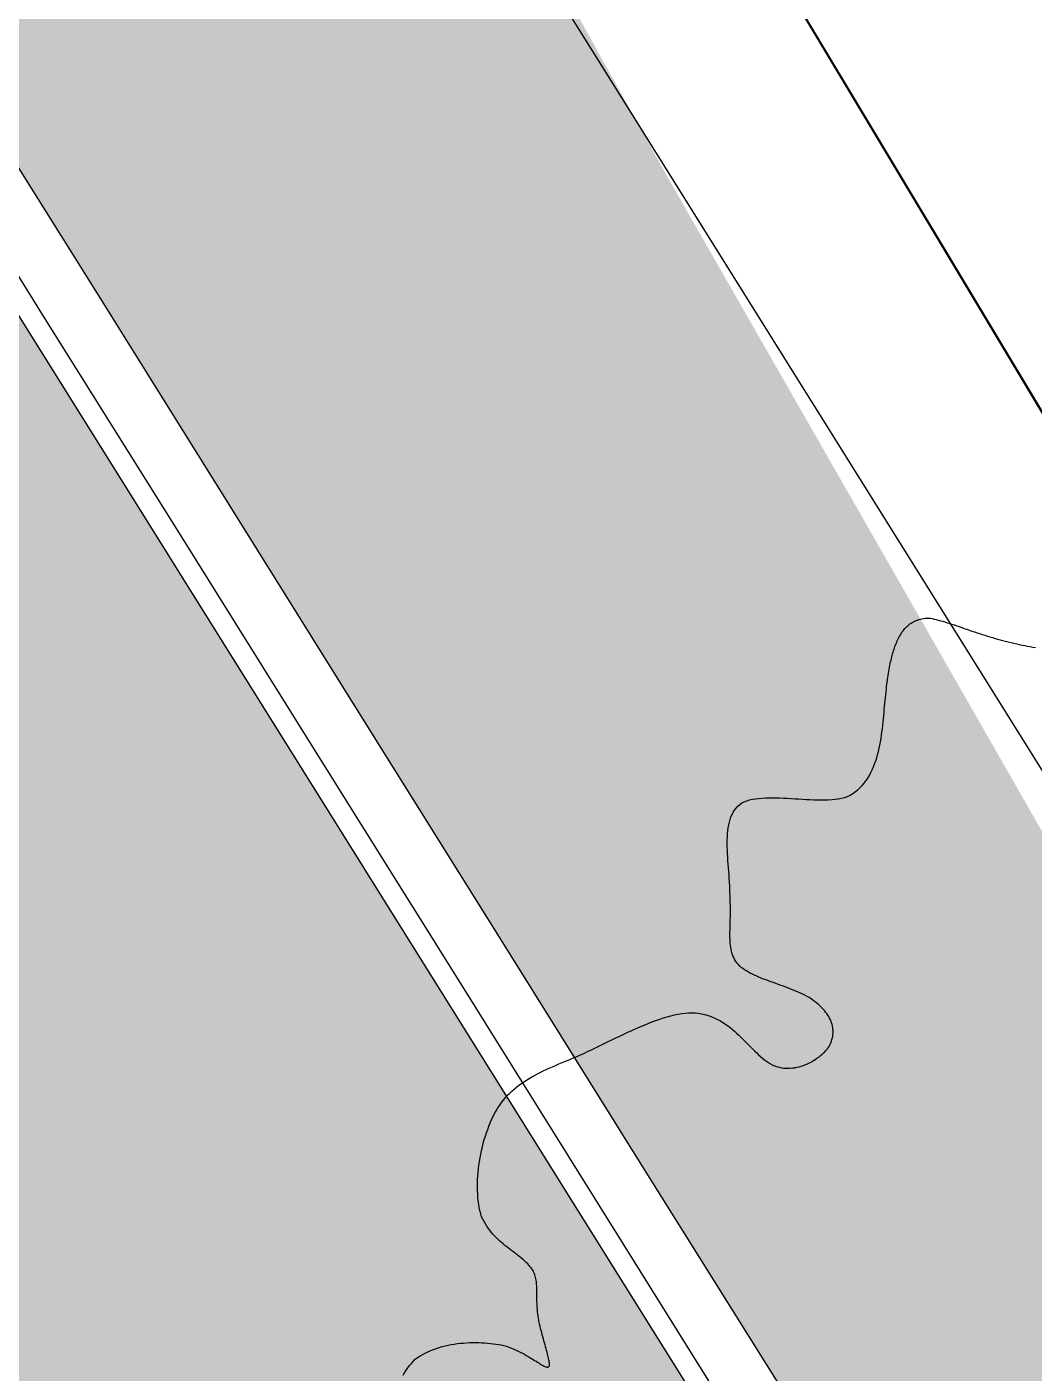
# Model space of a CAD drawing. Header units: metres. Extents: x 507649 to 508899, y 6966965 to 6967377.
# Drawn here: x 507901.435 to 507903.362, y 6967162.287 to 6967164.862 of the extents above; entities that cross this region are included whole.
import ezdxf

# ---------------------------------------------------------------- set-up
doc = ezdxf.new("R2010")
doc.units = ezdxf.units.M
doc.layers.add('_PROP-BDY', color=6, linetype='Continuous', plot=False)
for name, color, linetype in [('C_TEXT_2.5', 7, 'Continuous'), ('EWS_BATTER TOP', 30, 'EARTHWORKS_Batter Ticks 1'), ('HATCH_LANDSCAPE', 1, 'Continuous'), ('HATCH_PAVEMENT_CARPARK', 254, 'Continuous'), ('KRB_LIP', 6, 'Continuous'), ('mga2020DR_UNLINED', 252, 'Continuous'), ('mga2020VEG_TREE', 252, 'Continuous'), ('PAV_CREST SAG', 2, 'Continuous'), ('TIN BORDER', 5, 'Continuous')]:
    doc.layers.add(name, color=color, linetype=linetype)
doc.linetypes.add('EARTHWORKS_Batter Ticks 1', pattern='A,0.5,[9,ISOCP.shx,S=1,R=0,X=0,Y=0],3,[9,ISOCP.shx,S=0.5,R=0,X=0,Y=0],2.5', length=6)

# ---------------------------------------------------------------- blocks, each defined once
blk = doc.blocks.new('XD_HATCH')
at = {"layer": 'HATCH_LANDSCAPE', "ltscale": 0.5}
h = blk.add_hatch(dxfattribs=at)
h.set_pattern_fill('GRASS', color=256, scale=0.05)
h.set_pattern_definition([(212.013854887, (0, 0), (-0.28538859865, -1.2375190291), [0.238125, -1.557926224]), (167.013854887, (0, 0), (-0.28538859868, -1.23751902925), [0.238125, -1.031875]), (257.013854887, (0, 0), (1.23751902925, -0.28538859868), [0.238125, -1.031875])])
edge = h.paths.add_edge_path()
edge.add_line((507834.6194, 6967286.6003), (507833.7745, 6967278.3766))
edge.add_line((507833.7745, 6967278.3766), (507834.4563, 6967266.5732))
edge.add_arc((507833.4405, 6967266.3882), 1.0325, -56.8269, 10.3208, ccw=False)
edge.add_line((507834.0055, 6967265.524), (507833.7027, 6967265.3348))
edge.add_line((507833.7027, 6967265.3348), (507831.8595, 6967265.8814))
edge.add_arc((507790.5773, 6967261.1965), 41.5471, 6.4744, 11.72996)
edge.add_arc((507652.9266, 6967269.5696), 178.3302, 0.023588, 2.717699)
edge.add_arc((507863.8943, 6967277.5885), 32.8409, 156.38178, 179.23816, ccw=False)
edge.add_line((507833.8043, 6967290.7459), (507834.868, 6967290.3037))
edge.add_line((507834.868, 6967290.3037), (507834.6194, 6967286.6003))
edge = h.paths.add_edge_path()
edge.add_line((507840.3758, 6967264.2031), (507839.0111, 6967268.6216))
edge.add_line((507839.0111, 6967268.6216), (507838.9485, 6967268.9634))
edge.add_line((507838.9485, 6967268.9634), (507838.9635, 6967269.4631))
edge.add_line((507838.9635, 6967269.4631), (507838.7986, 6967271.4707))
edge.add_line((507838.7986, 6967271.4707), (507838.5426, 6967271.9806))
edge.add_line((507838.5426, 6967271.9806), (507838.3277, 6967272.489))
edge.add_line((507838.3277, 6967272.489), (507838.1812, 6967272.9949))
edge.add_line((507838.1812, 6967272.9949), (507838.0533, 6967273.5))
edge.add_line((507838.0533, 6967273.5), (507837.435, 6967274.5364))
edge.add_line((507837.435, 6967274.5364), (507837.4424, 6967274.8298))
edge.add_line((507837.4424, 6967274.8298), (507837.523, 6967275.3334))
edge.add_line((507837.523, 6967275.3334), (507837.4511, 6967275.831))
edge.add_line((507837.4511, 6967275.831), (507837.4008, 6967276.3294))
edge.add_line((507837.4008, 6967276.3294), (507837.3858, 6967276.8292))
edge.add_line((507837.3858, 6967276.8292), (507837.3708, 6967277.329))
edge.add_line((507837.3708, 6967277.329), (507837.3559, 6967277.8288))
edge.add_line((507837.3559, 6967277.8288), (507837.2868, 6967278.3259))
edge.add_line((507837.2868, 6967278.3259), (507837.6201, 6967280.3039))
edge.add_line((507837.6201, 6967280.3039), (507837.7291, 6967281.2981))
edge.add_line((507837.7291, 6967281.2981), (507837.7573, 6967281.7976))
edge.add_line((507837.7573, 6967281.7976), (507837.7637, 6967283.3032))
edge.add_line((507837.7637, 6967283.3032), (507837.8004, 6967283.8019))
edge.add_line((507837.8004, 6967283.8019), (507837.9, 6967284.2949))
edge.add_line((507837.9, 6967284.2949), (507838.1892, 6967285.2728))
edge.add_line((507838.1892, 6967285.2728), (507838.2709, 6967285.7675))
edge.add_line((507838.2709, 6967285.7675), (507838.3266, 6967286.2645))
edge.add_line((507838.3266, 6967286.2645), (507837.056, 6967286.299))
edge.add_line((507837.056, 6967286.299), (507837.0835, 6967286.024))
edge.add_line((507837.0835, 6967286.024), (507836.2865, 6967278.3018))
edge.add_line((507836.2865, 6967278.3018), (507836.7877, 6967269.7623))
edge.add_line((507836.7877, 6967269.7623), (507836.9971, 6967265.9725))
edge.add_arc((507835.4372, 6967265.8975), 1.5617, -51.2364, 2.7548, ccw=False)
edge.add_line((507836.415, 6967264.6797), (507834.7625, 6967263.6386))
edge.add_line((507834.7625, 6967263.6386), (507834.4122, 6967261.6514))
edge.add_line((507834.4122, 6967261.6514), (507838.3369, 6967255.3696))
edge.add_arc((507838.6337, 6967255.5551), 0.35, 211.9938, 302.0004)
edge.add_line((507838.8192, 6967255.2583), (507843.102, 6967257.934))
edge.add_line((507843.102, 6967257.934), (507849.8852, 6967247.0769))
edge.add_line((507849.8852, 6967247.0769), (507845.6775, 6967244.448))
edge.add_arc((507845.8629, 6967244.1511), 0.35, 121.996, 211.996)
edge.add_line((507845.5661, 6967243.9657), (507846.3609, 6967242.6936))
edge.add_arc((507846.6577, 6967242.879), 0.35, 211.996, 301.996)
edge.add_line((507846.8432, 6967242.5822), (507851.0509, 6967245.2111))
edge.add_line((507851.0509, 6967245.2111), (507857.8321, 6967234.3573))
edge.add_line((507857.8321, 6967234.3573), (507858.9988, 6967232.4898))
edge.add_line((507858.9988, 6967232.4898), (507868.4293, 6967217.3956))
edge.add_line((507868.4293, 6967217.3956), (507869.595, 6967215.5298))
edge.add_line((507869.595, 6967215.5298), (507879.0265, 6967200.4339))
edge.add_line((507879.0265, 6967200.4339), (507880.1922, 6967198.5681))
edge.add_line((507880.1922, 6967198.5681), (507889.6237, 6967183.4722))
edge.add_line((507889.6237, 6967183.4722), (507890.8655, 6967181.6516))
edge.add_line((507890.8655, 6967181.6516), (507890.7894, 6967181.6064))
edge.add_line((507890.7894, 6967181.6064), (507900.2209, 6967166.5105))
edge.add_line((507900.2209, 6967166.5105), (507895.9381, 6967163.8347))
edge.add_arc((507896.1235, 6967163.5378), 0.35, 121.994, 211.996)
edge.add_line((507895.8267, 6967163.3524), (507896.6215, 6967162.0802))
edge.add_arc((507896.9183, 6967162.2657), 0.35, 211.9984, 301.996)
edge.add_line((507897.1038, 6967161.9689), (507901.3866, 6967164.6447))
edge.add_line((507901.3866, 6967164.6447), (507910.8181, 6967149.5487))
edge.add_line((507910.8181, 6967149.5487), (507906.5469, 6967146.8811))
edge.add_arc((507906.7649, 6967146.6028), 0.3535, 128.0734, 218.4885)
edge.add_line((507906.4882, 6967146.3828), (507907.8077, 6967145.0972))
edge.add_line((507907.8077, 6967145.0972), (507909.4019, 6967144.1738))
edge.add_line((507909.4019, 6967144.1738), (507911.1824, 6967145.0318))
edge.add_line((507911.1824, 6967145.0318), (507911.5938, 6967146.4662))
edge.add_line((507911.5938, 6967146.4662), (507913.3116, 6967147.5395))
edge.add_line((507913.3116, 6967147.5395), (507911.7607, 6967150.3145))
edge.add_line((507911.7607, 6967150.3145), (507911.3517, 6967151.1377))
edge.add_line((507911.3517, 6967151.1377), (507910.3123, 6967152.8466))
edge.add_line((507910.3123, 6967152.8466), (507910.0252, 6967153.2568))
edge.add_line((507910.0252, 6967153.2568), (507908.2386, 6967155.6779))
edge.add_line((507908.2386, 6967155.6779), (507906.8185, 6967157.7385))
edge.add_line((507906.8185, 6967157.7385), (507905.1467, 6967160.2314))
edge.add_line((507905.1467, 6967160.2314), (507902.6614, 6967164.5743))
edge.add_line((507902.6614, 6967164.5743), (507901.6885, 6967166.3247))
edge.add_line((507901.6885, 6967166.3247), (507890.3492, 6967184.5912))
edge.add_line((507890.3492, 6967184.5912), (507887.9238, 6967188.3817))
edge.add_line((507887.9238, 6967188.3817), (507882.2644, 6967197.2262))
edge.add_line((507882.2644, 6967197.2262), (507881.0853, 6967198.9492))
edge.add_line((507881.0853, 6967198.9492), (507875.2149, 6967208.1494))
edge.add_line((507875.2149, 6967208.1494), (507870.7184, 6967215.3627))
edge.add_line((507870.7184, 6967215.3627), (507864.5811, 6967226.2674))
edge.add_line((507864.5811, 6967226.2674), (507858.7045, 6967235.0792))
edge.add_line((507858.7045, 6967235.0792), (507856.2419, 6967238.7442))
edge.add_line((507856.2419, 6967238.7442), (507855.1022, 6967240.3904))
edge.add_line((507855.1022, 6967240.3904), (507854.8173, 6967240.8019))
edge.add_line((507854.8173, 6967240.8019), (507854.0618, 6967242.0986))
edge.add_line((507854.0618, 6967242.0986), (507852.576, 6967244.7077))
edge.add_line((507852.576, 6967244.7077), (507851.066, 6967247.3016))
edge.add_line((507851.066, 6967247.3016), (507849.5393, 6967249.8852))
edge.add_line((507849.5393, 6967249.8852), (507848.9949, 6967250.7242))
edge.add_line((507848.9949, 6967250.7242), (507848.7226, 6967251.1437))
edge.add_line((507848.7226, 6967251.1437), (507848.4401, 6967251.5567))
edge.add_line((507848.4401, 6967251.5567), (507847.8618, 6967252.3745))
edge.add_line((507847.8618, 6967252.3745), (507847.3356, 6967253.2249))
edge.add_line((507847.3356, 6967253.2249), (507845.7975, 6967255.8013))
edge.add_line((507845.7975, 6967255.8013), (507844.2186, 6967258.446))
edge.add_line((507844.2186, 6967258.446), (507842.8502, 6967261.0217))
edge.add_line((507842.8502, 6967261.0217), (507842.6112, 6967261.4614))
edge.add_line((507842.6112, 6967261.4614), (507842.0412, 6967262.2858))
edge.add_line((507842.0412, 6967262.2858), (507840.3758, 6967264.2031))
at = {"layer": 'HATCH_PAVEMENT_CARPARK'}
h = blk.add_hatch(color=256, dxfattribs=at)
h.dxf.hatch_style = 1
edge = h.paths.add_edge_path()
edge.add_line((507875.9888, 6967195.7651), (507880.1445, 6967198.3614))
edge.add_line((507880.1445, 6967198.3614), (507889.417, 6967183.5199))
edge.add_line((507889.417, 6967183.5199), (507885.2614, 6967180.9236))
edge.add_arc((507885.5253, 6967180.4998), 0.4992, 121.9079, 212.0841)
edge.add_line((507885.1023, 6967180.2346), (507885.8971, 6967178.9625))
edge.add_arc((507886.3196, 6967179.221), 0.4954, 211.4571, 302.5349)
edge.add_line((507886.586, 6967178.8034), (507890.7427, 6967181.398))
edge.add_line((507890.7427, 6967181.398), (507900.0142, 6967166.5582))
edge.add_line((507900.0142, 6967166.5582), (507895.8586, 6967163.9619))
edge.add_arc((507896.1225, 6967163.5381), 0.4992, 121.9059, 212.0841)
edge.add_line((507895.6995, 6967163.2729), (507896.4943, 6967162.0008))
edge.add_arc((507896.9183, 6967162.2657), 0.5, 211.9984, 301.996)
edge.add_line((507897.1832, 6967161.8417), (507901.3389, 6967164.438))
edge.add_line((507901.3389, 6967164.438), (507910.6114, 6967149.5965))
edge.add_line((507910.6114, 6967149.5965), (507906.4613, 6967147.0044))
edge.add_arc((507906.7649, 6967146.6028), 0.5035, 127.0863, 218.5157)
edge.add_arc((507912.318, 6967151.0464), 7.6156, 218.65732, 253.74497)
edge.add_line((507910.1863, 6967143.7352), (507910.7688, 6967143.59))
edge.add_line((507910.7688, 6967143.59), (507911.5189, 6967143.4728))
edge.add_line((507911.5189, 6967143.4728), (507912.2837, 6967143.4309))
edge.add_line((507912.2837, 6967143.4309), (507913.7894, 6967143.3382))
edge.add_line((507913.7894, 6967143.3382), (507914.7067, 6967143.2816))
edge.add_line((507914.7067, 6967143.2816), (507913.8403, 6967137.3297))
edge.add_line((507913.8403, 6967137.3297), (507912.0774, 6967137.387))
edge.add_line((507912.0774, 6967137.387), (507909.0582, 6967137.6263))
edge.add_arc((507911.1175, 6967152.4843), 15, 222.13107, 262.10918, ccw=False)
edge.add_arc((507899.5853, 6967142.1233), 0.5056, 36.1917, 121.7915)
edge.add_line((507899.3189, 6967142.5531), (507895.8547, 6967140.3769))
edge.add_line((507895.8547, 6967140.3769), (507893.2252, 6967144.5857))
edge.add_line((507893.2252, 6967144.5857), (507886.5822, 6967155.2184))
edge.add_line((507886.5822, 6967155.2184), (507890.8139, 6967157.8599))
edge.add_arc((507890.4505, 6967158.234), 0.5215, 314.169, 391.1342)
edge.add_line((507890.8969, 6967158.5037), (507890.1021, 6967159.7758))
edge.add_arc((507889.6697, 6967159.5002), 0.5127, 32.5139, 110.6117)
edge.add_line((507889.4892, 6967159.9802), (507885.2575, 6967157.3386))
edge.add_line((507885.2575, 6967157.3386), (507875.985, 6967172.1801))
edge.add_line((507875.985, 6967172.1801), (507880.2167, 6967174.8216))
edge.add_arc((507879.8533, 6967175.1957), 0.5215, 314.1688, 391.1377)
edge.add_line((507880.2997, 6967175.4654), (507879.5049, 6967176.7376))
edge.add_arc((507879.0815, 6967176.4734), 0.499, 31.9564, 112.37)
edge.add_line((507878.8916, 6967176.9349), (507874.6603, 6967174.3003))
edge.add_line((507874.6603, 6967174.3003), (507865.3878, 6967189.1418))
edge.add_line((507865.3878, 6967189.1418), (507869.5434, 6967191.7381))
edge.add_arc((507869.2785, 6967192.1622), 0.5, 301.9931, 391.9994)
edge.add_line((507869.7025, 6967192.4271), (507868.9077, 6967193.6993))
edge.add_arc((507868.4837, 6967193.4343), 0.5, 31.9969, 121.9973)
edge.add_line((507868.2187, 6967193.8583), (507864.0642, 6967191.2604))
edge.add_line((507864.0642, 6967191.2604), (507854.7578, 6967206.1561))
edge.add_line((507854.7578, 6967206.1561), (507859.003, 6967208.7411))
edge.add_arc((507858.6819, 6967209.1238), 0.4995, 310.0061, 392.0445)
edge.add_line((507859.1053, 6967209.3888), (507858.3105, 6967210.661))
edge.add_arc((507857.8781, 6967210.3853), 0.5127, 32.5162, 110.6117)
edge.add_line((507857.6976, 6967210.8653), (507853.542, 6967208.2689))
edge.add_line((507853.542, 6967208.2689), (507844.2673, 6967223.0031))
edge.add_line((507844.2673, 6967223.0031), (507848.4217, 6967225.6013))
edge.add_arc((507848.1566, 6967226.0252), 0.5, 302.0224, 392.0224)
edge.add_line((507848.5805, 6967226.2903), (507847.6992, 6967227.6994))
edge.add_arc((507847.268, 6967227.4197), 0.5139, 32.9678, 130.3844)
edge.add_line((507846.935, 6967227.8112), (507842.912, 6967225.2832))
edge.add_line((507842.912, 6967225.2832), (507836.3216, 6967235.8317))
edge.add_line((507836.3216, 6967235.8317), (507840.4772, 6967238.428))
edge.add_arc((507840.2123, 6967238.8521), 0.5, 301.996, 392.0008)
edge.add_line((507840.6363, 6967239.117), (507840.6363, 6967239.117))
edge.add_arc((507840.2123, 6967238.8521), 0.5, -58.004, 31.9984, ccw=False)
edge.add_line((507840.4772, 6967238.428), (507836.3216, 6967235.8317))
edge.add_line((507836.3216, 6967235.8317), (507842.912, 6967225.2832))
edge.add_line((507842.912, 6967225.2832), (507846.935, 6967227.8112))
edge.add_arc((507847.268, 6967227.4197), 0.5139, 32.9678, 130.3844, ccw=False)
edge.add_line((507847.6992, 6967227.6994), (507848.5805, 6967226.2903))
edge.add_arc((507848.1566, 6967226.0252), 0.5, -57.9776, 32.0224, ccw=False)
edge.add_line((507848.4217, 6967225.6013), (507844.2673, 6967223.0031))
edge.add_line((507844.2673, 6967223.0031), (507853.542, 6967208.2689))
edge.add_line((507853.542, 6967208.2689), (507857.6976, 6967210.8653))
edge.add_arc((507857.8781, 6967210.3853), 0.5127, 32.5162, 110.6117, ccw=False)
edge.add_line((507858.3105, 6967210.661), (507859.1516, 6967209.4817))
edge.add_line((507859.1516, 6967209.4817), (507864.7027, 6967212.8859))
edge.add_arc((507865.1267, 6967213.1508), 0.5, 211.996, 301.996)
edge.add_line((507865.3916, 6967212.7268), (507869.5473, 6967215.3231))
edge.add_line((507869.5473, 6967215.3231), (507878.8198, 6967200.4816))
edge.add_line((507878.8198, 6967200.4816), (507874.6642, 6967197.8853))
edge.add_arc((507874.9291, 6967197.4612), 0.5, 121.996, 211.996)
edge.add_line((507874.5051, 6967197.1963), (507875.2999, 6967195.9242))
edge.add_arc((507875.7239, 6967196.1891), 0.5, 211.996, 301.996)
blk = doc.blocks.new('BAC V TREE')
for p, q in [((-8.5005, 13.913), (-8.4891, 13.9255)), ((-8.4891, 13.9255), (-8.4773, 13.9375)), ((-8.4773, 13.9375), (-8.465, 13.9489)), ((-8.465, 13.9489), (-8.4522, 13.9598)), ((-8.4522, 13.9598), (-8.4388, 13.9701)), ((-8.4388, 13.9701), (-8.425, 13.9797)), ((-8.425, 13.9797), (-8.4105, 13.9888)), ((-8.4105, 13.9888), (-8.3955, 13.9972)), ((-8.3955, 13.9972), (-8.3799, 14.005)), ((-8.3799, 14.005), (-8.3637, 14.0121)), ((-8.3637, 14.0121), (-8.3468, 14.0186)), ((-8.3468, 14.0186), (-8.3293, 14.0243)), ((-8.3293, 14.0243), (-8.3111, 14.0293)), ((-8.3111, 14.0293), (-8.2922, 14.0336)), ((-8.2922, 14.0336), (-8.2725, 14.0372)), ((-8.2725, 14.0372), (-8.2522, 14.04)), ((-8.2522, 14.04), (-8.231, 14.042)), ((-8.231, 14.042), (-8.2091, 14.0432)), ((-8.2091, 14.0432), (-8.1867, 14.0395)), ((-8.1867, 14.0395), (-8.1634, 14.0351)), ((-8.1634, 14.0351), (-8.1393, 14.0299)), ((-8.1393, 14.0299), (-8.1144, 14.024)), ((-8.1144, 14.024), (-8.0888, 14.0174)), ((-8.0888, 14.0174), (-8.0625, 14.0103)), ((-8.0625, 14.0103), (-8.0355, 14.0026)), ((-8.0355, 14.0026), (-8.008, 13.9944)), ((-8.008, 13.9944), (-7.9798, 13.9857)), ((-7.9798, 13.9857), (-7.9511, 13.9766)), ((-7.9511, 13.9766), (-7.922, 13.9671)), ((-7.922, 13.9671), (-7.8924, 13.9573)), ((-7.8924, 13.9573), (-7.8623, 13.9472)), ((-7.8623, 13.9472), (-7.832, 13.9369)), ((-7.832, 13.9369), (-7.8012, 13.9264)), ((-7.8012, 13.9264), (-7.7703, 13.9157)), ((-8.6014, 13.745), (-8.5937, 13.7623)), ((-8.5937, 13.7623), (-8.5857, 13.7793)), ((-8.5857, 13.7793), (-8.5775, 13.7958)), ((-8.5775, 13.7958), (-8.5691, 13.812)), ((-8.5691, 13.812), (-8.5603, 13.8278)), ((-8.5603, 13.8278), (-8.5512, 13.8431)), ((-8.5512, 13.8431), (-8.5418, 13.858)), ((-8.5418, 13.858), (-8.5321, 13.8725)), ((-8.5321, 13.8725), (-8.5219, 13.8865)), ((-8.5219, 13.8865), (-8.5114, 13.9)), ((-8.5114, 13.9), (-8.5005, 13.913)), ((-7.7703, 13.9157), (-7.739, 13.9049)), ((-7.739, 13.9049), (-7.7076, 13.8941)), ((-7.7076, 13.8941), (-7.676, 13.8832)), ((-7.676, 13.8832), (-7.6442, 13.8724)), ((-7.6442, 13.8724), (-7.6124, 13.8616)), ((-7.6124, 13.8616), (-7.5806, 13.851)), ((-7.5806, 13.851), (-7.5488, 13.8405)), ((-7.5488, 13.8405), (-7.517, 13.8303)), ((-7.517, 13.8303), (-7.4853, 13.8203)), ((-7.4853, 13.8203), (-7.4537, 13.8106)), ((-7.4537, 13.8106), (-7.4223, 13.8013)), ((-7.4223, 13.8013), (-7.391, 13.7923)), ((-7.391, 13.7923), (-7.3601, 13.7838)), ((-7.3601, 13.7838), (-7.3294, 13.7758)), ((-7.3294, 13.7758), (-7.2991, 13.7683)), ((-7.2991, 13.7683), (-7.2634, 13.7582)), ((-7.2634, 13.7582), (-7.2281, 13.7488)), ((-8.6566, 13.5844), (-8.6513, 13.6034)), ((-8.6513, 13.6034), (-8.6459, 13.622)), ((-8.6459, 13.622), (-8.6403, 13.6402)), ((-8.6403, 13.6402), (-8.6345, 13.658)), ((-8.6345, 13.658), (-8.6286, 13.6754)), ((-8.6286, 13.6754), (-8.6225, 13.6926)), ((-8.6225, 13.6926), (-8.6162, 13.7095)), ((-8.6162, 13.7095), (-8.6089, 13.7274)), ((-8.6089, 13.7274), (-8.6014, 13.745)), ((-7.2281, 13.7488), (-7.1931, 13.7401)), ((-7.1931, 13.7401), (-7.1585, 13.7321)), ((-7.1585, 13.7321), (-7.1243, 13.7245)), ((-7.1243, 13.7245), (-7.0905, 13.7174)), ((-7.0905, 13.7174), (-7.057, 13.7107)), ((-7.057, 13.7107), (-7.0238, 13.7042)), ((-7.0238, 13.7042), (-6.991, 13.698)), ((-6.991, 13.698), (-6.9585, 13.6918)), ((-6.9585, 13.6918), (-6.9263, 13.6856)), ((-6.9263, 13.6856), (-6.8944, 13.6794)), ((-8.6939, 13.4128), (-8.6896, 13.4365)), ((-8.6896, 13.4365), (-8.6852, 13.4595)), ((-8.6852, 13.4595), (-8.6808, 13.4818)), ((-8.6808, 13.4818), (-8.6762, 13.5034)), ((-8.6762, 13.5034), (-8.6715, 13.5245)), ((-8.6715, 13.5245), (-8.6667, 13.545)), ((-8.6667, 13.545), (-8.6617, 13.565)), ((-8.6617, 13.565), (-8.6566, 13.5844)), ((-8.7177, 13.2545), (-8.7139, 13.283)), ((-8.7139, 13.283), (-8.71, 13.3106)), ((-8.71, 13.3106), (-8.7061, 13.3374)), ((-8.7061, 13.3374), (-8.7021, 13.3633)), ((-8.7021, 13.3633), (-8.698, 13.3885)), ((-8.698, 13.3885), (-8.6939, 13.4128)), ((-8.7397, 13.0629), (-8.7361, 13.0974)), ((-8.7361, 13.0974), (-8.7325, 13.1309)), ((-8.7325, 13.1309), (-8.7288, 13.1633)), ((-8.7288, 13.1633), (-8.7252, 13.1947)), ((-8.7252, 13.1947), (-8.7215, 13.2251)), ((-8.7215, 13.2251), (-8.7177, 13.2545)), ((-8.7541, 12.9132), (-8.7505, 12.9524)), ((-8.7505, 12.9524), (-8.7469, 12.9904)), ((-8.7469, 12.9904), (-8.7433, 13.0272)), ((-8.7433, 13.0272), (-8.7397, 13.0629)), ((-8.7729, 12.72), (-8.7687, 12.7596)), ((-8.7687, 12.7596), (-8.7647, 12.7988)), ((-8.7647, 12.7988), (-8.761, 12.8375)), ((-8.761, 12.8375), (-8.7575, 12.8757)), ((-8.7575, 12.8757), (-8.7541, 12.9132)), ((-8.7946, 12.5596), (-8.7884, 12.5998)), ((-8.7884, 12.5998), (-8.7827, 12.64)), ((-8.7827, 12.64), (-8.7776, 12.6801)), ((-8.7776, 12.6801), (-8.7729, 12.72)), ((-8.8265, 12.4), (-8.8173, 12.4395)), ((-8.8173, 12.4395), (-8.809, 12.4793)), ((-8.809, 12.4793), (-8.8014, 12.5194)), ((-8.8014, 12.5194), (-8.7946, 12.5596)), ((-8.8729, 12.2469), (-8.8597, 12.2843)), ((-8.8597, 12.2843), (-8.8476, 12.3223)), ((-8.8476, 12.3223), (-8.8366, 12.3609)), ((-8.8366, 12.3609), (-8.8265, 12.4)), ((-8.9574, 12.0734), (-8.9378, 12.1061)), ((-8.9378, 12.1061), (-8.9196, 12.1398)), ((-8.9196, 12.1398), (-8.9027, 12.1746)), ((-8.9027, 12.1746), (-8.8872, 12.2104)), ((-8.8872, 12.2104), (-8.8729, 12.2469)), ((-9.0788, 11.9299), (-9.0512, 11.9557)), ((-9.0512, 11.9557), (-9.0253, 11.983)), ((-9.0253, 11.983), (-9.0011, 12.0118)), ((-9.0011, 12.0118), (-8.9784, 12.042)), ((-8.9784, 12.042), (-8.9574, 12.0734)), ((-10.5337, 11.7487), (-10.5078, 11.7683)), ((-10.5078, 11.7683), (-10.4777, 11.7821)), ((-10.4777, 11.7821), (-10.4455, 11.7939)), ((-10.4455, 11.7939), (-10.4115, 11.8037)), ((-10.4115, 11.8037), (-10.3758, 11.8118)), ((-10.3758, 11.8118), (-10.3385, 11.8183)), ((-10.3385, 11.8183), (-10.2996, 11.8232)), ((-10.2996, 11.8232), (-10.2594, 11.8268)), ((-10.2594, 11.8268), (-10.218, 11.8291)), ((-10.218, 11.8291), (-10.1754, 11.8304)), ((-10.1754, 11.8304), (-10.1319, 11.8306)), ((-10.1319, 11.8306), (-10.0875, 11.83)), ((-10.0875, 11.83), (-10.0423, 11.8287)), ((-10.0423, 11.8287), (-9.9966, 11.8268)), ((-9.9966, 11.8268), (-9.9503, 11.8244)), ((-9.9503, 11.8244), (-9.9037, 11.8218)), ((-9.9037, 11.8218), (-9.8568, 11.8189)), ((-9.8568, 11.8189), (-9.8098, 11.816)), ((-9.8098, 11.816), (-9.7627, 11.8132)), ((-9.7627, 11.8132), (-9.7159, 11.8106)), ((-9.7159, 11.8106), (-9.6692, 11.8083)), ((-9.6692, 11.8083), (-9.623, 11.8066)), ((-9.623, 11.8066), (-9.5772, 11.8054)), ((-9.5772, 11.8054), (-9.532, 11.805)), ((-9.532, 11.805), (-9.4876, 11.8054)), ((-9.4876, 11.8054), (-9.4441, 11.8069)), ((-9.4441, 11.8069), (-9.4016, 11.8095)), ((-9.4016, 11.8095), (-9.3601, 11.8133)), ((-9.3601, 11.8133), (-9.32, 11.8186)), ((-9.32, 11.8186), (-9.2811, 11.8254)), ((-9.2811, 11.8254), (-9.2438, 11.8339)), ((-9.2438, 11.8339), (-9.2081, 11.8442)), ((-9.2081, 11.8442), (-9.1729, 11.8628)), ((-9.1729, 11.8628), (-9.1396, 11.8834)), ((-9.1396, 11.8834), (-9.1083, 11.9058)), ((-9.1083, 11.9058), (-9.0788, 11.9299)), ((-10.6409, 11.594), (-10.6282, 11.6238)), ((-10.6282, 11.6238), (-10.6135, 11.6522)), ((-10.6135, 11.6522), (-10.5969, 11.6789)), ((-10.5969, 11.6789), (-10.5781, 11.704)), ((-10.5781, 11.704), (-10.5571, 11.7273)), ((-10.5571, 11.7273), (-10.5337, 11.7487)), ((-10.6793, 11.4243), (-10.6746, 11.4607)), ((-10.6746, 11.4607), (-10.6685, 11.4959)), ((-10.6685, 11.4959), (-10.6609, 11.5299)), ((-10.6609, 11.5299), (-10.6517, 11.5626)), ((-10.6517, 11.5626), (-10.6409, 11.594)), ((-10.6866, 11.2689), (-10.6863, 11.3091)), ((-10.6861, 11.228), (-10.6866, 11.2689)), ((-10.6863, 11.3091), (-10.685, 11.3484)), ((-10.685, 11.3484), (-10.6827, 11.3869)), ((-10.6827, 11.3869), (-10.6793, 11.4243)), ((-10.6848, 11.1863), (-10.6861, 11.228)), ((-10.683, 11.1441), (-10.6848, 11.1863)), ((-10.6806, 11.1013), (-10.683, 11.1441)), ((-10.6779, 11.0581), (-10.6806, 11.1013)), ((-10.6748, 11.0145), (-10.6779, 11.0581)), ((-10.6716, 10.9706), (-10.6748, 11.0145)), ((-10.6684, 10.9264), (-10.6716, 10.9706)), ((-10.6651, 10.8822), (-10.6684, 10.9264)), ((-10.6621, 10.8378), (-10.6651, 10.8822)), ((-10.6593, 10.7935), (-10.6621, 10.8378)), ((-10.6568, 10.7492), (-10.6593, 10.7935)), ((-10.6549, 10.7051), (-10.6568, 10.7492)), ((-10.6535, 10.6612), (-10.6549, 10.7051)), ((-10.6529, 10.6177), (-10.6535, 10.6612)), ((-10.6507, 10.5792), (-10.6529, 10.6177)), ((-10.6492, 10.5416), (-10.6507, 10.5792)), ((-10.6483, 10.5047), (-10.6492, 10.5416)), ((-10.6479, 10.4687), (-10.6483, 10.5047)), ((-10.6479, 10.4334), (-10.6479, 10.4687)), ((-10.6515, 10.2683), (-10.6506, 10.2998)), ((-10.6506, 10.2998), (-10.6497, 10.3321)), ((-10.6497, 10.3321), (-10.6489, 10.3651)), ((-10.6489, 10.3651), (-10.6483, 10.3989)), ((-10.6483, 10.3989), (-10.6479, 10.4334)), ((-10.6538, 10.1494), (-10.6536, 10.178)), ((-10.6536, 10.1213), (-10.6538, 10.1494)), ((-10.6536, 10.178), (-10.6531, 10.2074)), ((-10.653, 10.094), (-10.6536, 10.1213)), ((-10.6531, 10.2074), (-10.6524, 10.2375)), ((-10.6524, 10.2375), (-10.6515, 10.2683)), ((-10.6518, 10.0674), (-10.653, 10.094)), ((-10.65, 10.0414), (-10.6518, 10.0674)), ((-10.6474, 10.016), (-10.65, 10.0414)), ((-10.6441, 9.9913), (-10.6474, 10.016)), ((-10.6399, 9.9672), (-10.6441, 9.9913)), ((-10.6348, 9.9437), (-10.6399, 9.9672)), ((-10.6287, 9.9208), (-10.6348, 9.9437)), ((-10.6214, 9.8986), (-10.6287, 9.9208)), ((-10.6129, 9.8769), (-10.6214, 9.8986)), ((-10.6032, 9.8558), (-10.6129, 9.8769)), ((-10.5921, 9.8353), (-10.6032, 9.8558)), ((-10.5796, 9.8154), (-10.5921, 9.8353)), ((-10.5656, 9.796), (-10.5796, 9.8154)), ((-10.55, 9.7771), (-10.5656, 9.796)), ((-10.5327, 9.7588), (-10.55, 9.7771)), ((-10.5141, 9.7431), (-10.5327, 9.7588)), ((-10.4942, 9.728), (-10.5141, 9.7431)), ((-10.473, 9.7134), (-10.4942, 9.728)), ((-10.4507, 9.6993), (-10.473, 9.7134)), ((-10.4273, 9.6857), (-10.4507, 9.6993)), ((-10.4029, 9.6724), (-10.4273, 9.6857)), ((-10.3776, 9.6595), (-10.4029, 9.6724)), ((-10.3514, 9.647), (-10.3776, 9.6595)), ((-10.3244, 9.6348), (-10.3514, 9.647)), ((-10.2966, 9.6228), (-10.3244, 9.6348)), ((-10.2683, 9.611), (-10.2966, 9.6228)), ((-10.2393, 9.5995), (-10.2683, 9.611)), ((-10.2099, 9.5881), (-10.2393, 9.5995)), ((-10.18, 9.5768), (-10.2099, 9.5881)), ((-10.1498, 9.5657), (-10.18, 9.5768)), ((-10.1193, 9.5546), (-10.1498, 9.5657)), ((-10.0886, 9.5435), (-10.1193, 9.5546)), ((-10.0578, 9.5323), (-10.0886, 9.5435)), ((-10.0268, 9.5212), (-10.0578, 9.5323)), ((-9.9959, 9.5099), (-10.0268, 9.5212)), ((-9.9651, 9.4986), (-9.9959, 9.5099)), ((-9.9344, 9.487), (-9.9651, 9.4986)), ((-9.904, 9.4753), (-9.9344, 9.487)), ((-9.8739, 9.4633), (-9.904, 9.4753)), ((-9.8441, 9.4511), (-9.8739, 9.4633)), ((-9.8148, 9.4386), (-9.8441, 9.4511)), ((-9.7859, 9.4258), (-9.8148, 9.4386)), ((-9.7577, 9.4125), (-9.7859, 9.4258)), ((-9.7302, 9.3989), (-9.7577, 9.4125)), ((-9.7033, 9.3849), (-9.7302, 9.3989)), ((-9.6773, 9.3703), (-9.7033, 9.3849)), ((-9.6524, 9.3535), (-9.6773, 9.3703)), ((-9.6286, 9.3364), (-9.6524, 9.3535)), ((-9.6058, 9.3192), (-9.6286, 9.3364)), ((-9.5841, 9.3018), (-9.6058, 9.3192)), ((-9.5634, 9.2841), (-9.5841, 9.3018)), ((-9.5439, 9.2663), (-9.5634, 9.2841)), ((-11.5182, 9.1048), (-11.4713, 9.1201)), ((-11.4713, 9.1201), (-11.425, 9.134)), ((-11.425, 9.134), (-11.3794, 9.1465)), ((-11.3794, 9.1465), (-11.3345, 9.1573)), ((-11.3345, 9.1573), (-11.2904, 9.1665)), ((-11.2904, 9.1665), (-11.2471, 9.1739)), ((-11.2471, 9.1739), (-11.2048, 9.1794)), ((-11.2048, 9.1794), (-11.1634, 9.183)), ((-11.1634, 9.183), (-11.123, 9.1844)), ((-11.123, 9.1844), (-11.0837, 9.1837)), ((-11.0837, 9.1837), (-11.0455, 9.1807)), ((-11.0455, 9.1807), (-11.0032, 9.1726)), ((-11.0032, 9.1726), (-10.9625, 9.1625)), ((-10.9625, 9.1625), (-10.9232, 9.1507)), ((-10.9232, 9.1507), (-10.8855, 9.1371)), ((-10.8855, 9.1371), (-10.8491, 9.122)), ((-10.8491, 9.122), (-10.814, 9.1055)), ((-9.5254, 9.2483), (-9.5439, 9.2663)), ((-9.508, 9.2302), (-9.5254, 9.2483)), ((-9.4918, 9.2118), (-9.508, 9.2302)), ((-9.4766, 9.1933), (-9.4918, 9.2118)), ((-9.4626, 9.1746), (-9.4766, 9.1933)), ((-9.4497, 9.1558), (-9.4626, 9.1746)), ((-9.438, 9.1367), (-9.4497, 9.1558)), ((-9.4274, 9.1176), (-9.438, 9.1367)), ((-9.418, 9.0982), (-9.4274, 9.1176)), ((-11.9093, 8.9445), (-11.8594, 8.9673)), ((-11.8594, 8.9673), (-11.8097, 8.9895)), ((-11.8097, 8.9895), (-11.7602, 9.011)), ((-11.7602, 9.011), (-11.711, 9.0317)), ((-11.711, 9.0317), (-11.6622, 9.0516)), ((-11.6622, 9.0516), (-11.6137, 9.0704)), ((-11.6137, 9.0704), (-11.5657, 9.0882)), ((-11.5657, 9.0882), (-11.5182, 9.1048)), ((-10.814, 9.1055), (-10.7801, 9.0876)), ((-10.7801, 9.0876), (-10.7475, 9.0684)), ((-10.7475, 9.0684), (-10.7159, 9.0482)), ((-10.7159, 9.0482), (-10.6853, 9.0269)), ((-10.6853, 9.0269), (-10.6557, 9.0048)), ((-10.6557, 9.0048), (-10.6269, 8.9819)), ((-10.6269, 8.9819), (-10.599, 8.9583)), ((-10.599, 8.9583), (-10.5718, 8.9342)), ((-9.4097, 9.0788), (-9.418, 9.0982)), ((-9.4026, 9.0591), (-9.4097, 9.0788)), ((-9.3967, 9.0394), (-9.4026, 9.0591)), ((-9.392, 9.0194), (-9.3967, 9.0394)), ((-9.3885, 8.9994), (-9.392, 9.0194)), ((-9.3862, 8.9792), (-9.3885, 8.9994)), ((-9.3852, 8.9589), (-9.3862, 8.9792)), ((-9.3853, 8.9384), (-9.3852, 8.9589)), ((-12.2585, 8.7771), (-12.209, 8.8011)), ((-12.209, 8.8011), (-12.1593, 8.8253)), ((-12.1593, 8.8253), (-12.1094, 8.8495)), ((-12.1094, 8.8495), (-12.0594, 8.8737)), ((-12.0594, 8.8737), (-12.0093, 8.8976)), ((-12.0093, 8.8976), (-11.9593, 8.9213)), ((-11.9593, 8.9213), (-11.9093, 8.9445)), ((-10.5718, 8.9342), (-10.5452, 8.9097)), ((-10.5452, 8.9097), (-10.5193, 8.8849)), ((-10.5193, 8.8849), (-10.4939, 8.8599)), ((-10.4939, 8.8599), (-10.4689, 8.8348)), ((-10.4689, 8.8348), (-10.4443, 8.8098)), ((-10.4443, 8.8098), (-10.42, 8.7849)), ((-10.42, 8.7849), (-10.396, 8.7603)), ((-9.4317, 8.7706), (-9.4214, 8.792)), ((-9.4214, 8.792), (-9.4124, 8.8132)), ((-9.4124, 8.8132), (-9.4048, 8.8344)), ((-9.4048, 8.8344), (-9.3983, 8.8554)), ((-9.3983, 8.8554), (-9.3932, 8.8763)), ((-9.3932, 8.8763), (-9.3893, 8.8971)), ((-9.3893, 8.8971), (-9.3867, 8.9178)), ((-9.3867, 8.9178), (-9.3853, 8.9384)), ((-12.6336, 8.6062), (-12.5901, 8.6243)), ((-12.5901, 8.6243), (-12.5459, 8.6429)), ((-12.5459, 8.6429), (-12.5008, 8.6619)), ((-12.5008, 8.6619), (-12.4533, 8.6839)), ((-12.4533, 8.6839), (-12.4052, 8.7065)), ((-12.4052, 8.7065), (-12.3567, 8.7296)), ((-12.3567, 8.7296), (-12.3078, 8.7532)), ((-12.3078, 8.7532), (-12.2585, 8.7771)), ((-10.396, 8.7603), (-10.3721, 8.736)), ((-10.3721, 8.736), (-10.3483, 8.7123)), ((-10.3483, 8.7123), (-10.3245, 8.6892)), ((-10.3245, 8.6892), (-10.3007, 8.6668)), ((-10.3007, 8.6668), (-10.2768, 8.6453)), ((-10.2768, 8.6453), (-10.2526, 8.6247)), ((-10.2526, 8.6247), (-10.2282, 8.6052)), ((-9.6045, 8.6092), (-9.5827, 8.6238)), ((-9.5827, 8.6238), (-9.5617, 8.639)), ((-9.5617, 8.639), (-9.5416, 8.6546)), ((-9.5416, 8.6546), (-9.5225, 8.6706)), ((-9.5225, 8.6706), (-9.5045, 8.6869)), ((-9.5045, 8.6869), (-9.4875, 8.7035)), ((-9.4875, 8.7035), (-9.4717, 8.7202)), ((-9.4717, 8.7202), (-9.4571, 8.737)), ((-9.4571, 8.737), (-9.4437, 8.7538)), ((-9.4437, 8.7538), (-9.4317, 8.7706)), ((-12.9883, 8.4499), (-12.9521, 8.4675)), ((-12.9521, 8.4675), (-12.915, 8.4849)), ((-12.915, 8.4849), (-12.8772, 8.5022)), ((-12.8772, 8.5022), (-12.8386, 8.5193)), ((-12.8386, 8.5193), (-12.7992, 8.5365)), ((-12.7992, 8.5365), (-12.759, 8.5536)), ((-12.759, 8.5536), (-12.718, 8.571)), ((-12.718, 8.571), (-12.6762, 8.5885)), ((-12.6762, 8.5885), (-12.6336, 8.6062)), ((-10.2282, 8.6052), (-10.2035, 8.5869)), ((-10.2035, 8.5869), (-10.1784, 8.5699)), ((-10.1784, 8.5699), (-10.1528, 8.5543)), ((-10.1528, 8.5543), (-10.1269, 8.5408)), ((-10.1269, 8.5408), (-10.1007, 8.5294)), ((-10.1007, 8.5294), (-10.0741, 8.52)), ((-10.0741, 8.52), (-10.0473, 8.5126)), ((-10.0473, 8.5126), (-10.0202, 8.5069)), ((-10.0202, 8.5069), (-9.9929, 8.5031)), ((-9.9929, 8.5031), (-9.9655, 8.501)), ((-9.9655, 8.501), (-9.9381, 8.5005)), ((-9.9381, 8.5005), (-9.9107, 8.5015)), ((-9.9107, 8.5015), (-9.8834, 8.5041)), ((-9.8834, 8.5041), (-9.8562, 8.508)), ((-9.8562, 8.508), (-9.8291, 8.5133)), ((-9.8291, 8.5133), (-9.8024, 8.5199)), ((-9.8024, 8.5199), (-9.7759, 8.5277)), ((-9.7759, 8.5277), (-9.7498, 8.5365)), ((-9.7498, 8.5365), (-9.7242, 8.5465)), ((-9.7242, 8.5465), (-9.699, 8.5573)), ((-9.699, 8.5573), (-9.6744, 8.5691)), ((-9.6744, 8.5691), (-9.6504, 8.5818)), ((-9.6504, 8.5818), (-9.6271, 8.5951)), ((-9.6271, 8.5951), (-9.6045, 8.6092)), ((-13.2798, 8.2693), (-13.2505, 8.2922)), ((-13.2505, 8.2922), (-13.2204, 8.3142)), ((-13.2204, 8.3142), (-13.1895, 8.3354)), ((-13.1895, 8.3354), (-13.1579, 8.3559)), ((-13.1579, 8.3559), (-13.1255, 8.3757)), ((-13.1255, 8.3757), (-13.0924, 8.395)), ((-13.0924, 8.395), (-13.0585, 8.4137)), ((-13.0585, 8.4137), (-13.0238, 8.432)), ((-13.0238, 8.432), (-12.9883, 8.4499)), ((-13.4404, 8.1099), (-13.4155, 8.1395)), ((-13.4155, 8.1395), (-13.3898, 8.1677)), ((-13.3898, 8.1677), (-13.3634, 8.1948)), ((-13.3634, 8.1948), (-13.3363, 8.2207)), ((-13.3363, 8.2207), (-13.3084, 8.2455)), ((-13.3084, 8.2455), (-13.2798, 8.2693)), ((-13.5517, 7.9422), (-13.5328, 7.9773)), ((-13.5328, 7.9773), (-13.5108, 8.0128)), ((-13.5108, 8.0128), (-13.488, 8.0466)), ((-13.488, 8.0466), (-13.4646, 8.079)), ((-13.4646, 8.079), (-13.4404, 8.1099)), ((-13.6357, 7.749), (-13.6204, 7.7897)), ((-13.6204, 7.7897), (-13.6043, 7.8294)), ((-13.6043, 7.8294), (-13.5875, 7.8682)), ((-13.5875, 7.8682), (-13.5699, 7.9058)), ((-13.5699, 7.9058), (-13.5517, 7.9422)), ((-13.6771, 7.6221), (-13.6641, 7.6651)), ((-13.6641, 7.6651), (-13.6503, 7.7074)), ((-13.6503, 7.7074), (-13.6357, 7.749)), ((-13.7203, 7.4449), (-13.7108, 7.4898)), ((-13.7108, 7.4898), (-13.7004, 7.5344)), ((-13.7004, 7.5344), (-13.6892, 7.5785)), ((-13.6892, 7.5785), (-13.6771, 7.6221)), ((-13.7487, 7.2635), (-13.7431, 7.309)), ((-13.7431, 7.309), (-13.7365, 7.3544)), ((-13.7365, 7.3544), (-13.7289, 7.3998)), ((-13.7289, 7.3998), (-13.7203, 7.4449)), ((-13.7609, 7.0833), (-13.7595, 7.128)), ((-13.7595, 7.128), (-13.7569, 7.173)), ((-13.7569, 7.173), (-13.7534, 7.2182)), ((-13.7534, 7.2182), (-13.7487, 7.2635)), ((-13.7613, 7.0391), (-13.7609, 7.0833)), ((-13.7605, 6.9954), (-13.7613, 7.0391)), ((-13.7586, 6.9522), (-13.7605, 6.9954)), ((-13.7555, 6.9097), (-13.7586, 6.9522)), ((-13.7512, 6.868), (-13.7555, 6.9097)), ((-13.7457, 6.8271), (-13.7512, 6.868)), ((-13.739, 6.7871), (-13.7457, 6.8271)), ((-13.731, 6.7481), (-13.739, 6.7871)), ((-13.7218, 6.7102), (-13.731, 6.7481)), ((-13.7112, 6.6735), (-13.7218, 6.7102)), ((-13.6965, 6.6425), (-13.7112, 6.6735)), ((-13.6809, 6.6129), (-13.6965, 6.6425)), ((-13.6644, 6.5845), (-13.6809, 6.6129)), ((-13.6472, 6.5573), (-13.6644, 6.5845)), ((-13.6292, 6.5313), (-13.6472, 6.5573)), ((-13.6106, 6.5063), (-13.6292, 6.5313)), ((-13.5914, 6.4824), (-13.6106, 6.5063)), ((-13.5716, 6.4594), (-13.5914, 6.4824)), ((-13.5514, 6.4374), (-13.5716, 6.4594)), ((-13.5307, 6.4161), (-13.5514, 6.4374)), ((-13.5097, 6.3957), (-13.5307, 6.4161)), ((-13.4884, 6.376), (-13.5097, 6.3957)), ((-13.4669, 6.3569), (-13.4884, 6.376)), ((-13.4453, 6.3385), (-13.4669, 6.3569)), ((-13.4235, 6.3205), (-13.4453, 6.3385)), ((-13.4017, 6.3031), (-13.4235, 6.3205)), ((-13.3799, 6.2861), (-13.4017, 6.3031)), ((-13.3582, 6.2694), (-13.3799, 6.2861)), ((-13.3367, 6.253), (-13.3582, 6.2694)), ((-13.3154, 6.2369), (-13.3367, 6.253)), ((-13.2943, 6.2209), (-13.3154, 6.2369)), ((-13.2736, 6.205), (-13.2943, 6.2209)), ((-13.2533, 6.1892), (-13.2736, 6.205)), ((-13.2334, 6.1734), (-13.2533, 6.1892)), ((-13.2141, 6.1576), (-13.2334, 6.1734)), ((-13.1954, 6.1416), (-13.2141, 6.1576)), ((-13.1773, 6.1254), (-13.1954, 6.1416)), ((-13.1599, 6.1089), (-13.1773, 6.1254)), ((-13.1433, 6.0922), (-13.1599, 6.1089)), ((-13.1275, 6.0751), (-13.1433, 6.0922)), ((-13.1126, 6.0575), (-13.1275, 6.0751)), ((-13.1012, 6.0439), (-13.1126, 6.0575)), ((-13.0909, 6.0301), (-13.1012, 6.0439)), ((-13.0816, 6.0161), (-13.0909, 6.0301)), ((-13.0734, 6.0018), (-13.0816, 6.0161)), ((-13.0661, 5.9871), (-13.0734, 6.0018)), ((-13.0596, 5.9722), (-13.0661, 5.9871)), ((-13.0541, 5.9569), (-13.0596, 5.9722)), ((-13.0492, 5.9413), (-13.0541, 5.9569)), ((-13.0451, 5.9253), (-13.0492, 5.9413)), ((-13.0417, 5.909), (-13.0451, 5.9253)), ((-13.0388, 5.8923), (-13.0417, 5.909)), ((-13.0365, 5.8751), (-13.0388, 5.8923)), ((-13.0347, 5.8575), (-13.0365, 5.8751)), ((-13.0332, 5.8395), (-13.0347, 5.8575)), ((-13.0322, 5.821), (-13.0332, 5.8395)), ((-13.0314, 5.802), (-13.0322, 5.821)), ((-13.0309, 5.7825), (-13.0314, 5.802)), ((-13.0305, 5.7625), (-13.0309, 5.7825)), ((-13.0303, 5.742), (-13.0305, 5.7625)), ((-13.0301, 5.7209), (-13.0303, 5.742)), ((-13.03, 5.6992), (-13.0301, 5.7209)), ((-13.0298, 5.677), (-13.03, 5.6992)), ((-13.0294, 5.6542), (-13.0298, 5.677)), ((-13.029, 5.6307), (-13.0294, 5.6542)), ((-13.0282, 5.6066), (-13.029, 5.6307)), ((-13.0272, 5.5818), (-13.0282, 5.6066)), ((-13.0259, 5.5564), (-13.0272, 5.5818)), ((-13.0241, 5.5303), (-13.0259, 5.5564)), ((-13.0219, 5.5035), (-13.0241, 5.5303)), ((-13.0191, 5.476), (-13.0219, 5.5035)), ((-13.0158, 5.4477), (-13.0191, 5.476)), ((-13.0116, 5.4237), (-13.0158, 5.4477)), ((-13.0069, 5.3992), (-13.0116, 5.4237)), ((-13.0018, 5.3744), (-13.0069, 5.3992)), ((-12.9962, 5.3492), (-13.0018, 5.3744)), ((-12.9903, 5.3238), (-12.9962, 5.3492)), ((-12.984, 5.2982), (-12.9903, 5.3238)), ((-12.9776, 5.2726), (-12.984, 5.2982)), ((-12.9709, 5.2469), (-12.9776, 5.2726)), ((-12.964, 5.2213), (-12.9709, 5.2469)), ((-12.9571, 5.1959), (-12.964, 5.2213)), ((-12.9501, 5.1707), (-12.9571, 5.1959)), ((-12.9432, 5.1458), (-12.9501, 5.1707)), ((-12.9363, 5.1212), (-12.9432, 5.1458)), ((-14.4671, 4.9596), (-14.4357, 4.9783)), ((-14.4357, 4.9783), (-14.4034, 4.9958)), ((-14.4034, 4.9958), (-14.3703, 5.0119)), ((-14.3703, 5.0119), (-14.3364, 5.0269)), ((-14.3364, 5.0269), (-14.3018, 5.0406)), ((-14.3018, 5.0406), (-14.2667, 5.0532)), ((-14.2667, 5.0532), (-14.2309, 5.0646)), ((-14.2309, 5.0646), (-14.1947, 5.075)), ((-14.1947, 5.075), (-14.158, 5.0842)), ((-14.158, 5.0842), (-14.121, 5.0924)), ((-14.121, 5.0924), (-14.0837, 5.0996)), ((-14.0837, 5.0996), (-14.0462, 5.1058)), ((-14.0462, 5.1058), (-14.0085, 5.1111)), ((-14.0085, 5.1111), (-13.9707, 5.1154)), ((-13.9707, 5.1154), (-13.9329, 5.1188)), ((-13.9329, 5.1188), (-13.8951, 5.1213)), ((-13.8951, 5.1213), (-13.8574, 5.1231)), ((-13.8574, 5.1231), (-13.8199, 5.124)), ((-13.8199, 5.124), (-13.7827, 5.1241)), ((-13.7827, 5.1241), (-13.7457, 5.1235)), ((-13.7457, 5.1235), (-13.7091, 5.1222)), ((-13.7091, 5.1222), (-13.673, 5.1202)), ((-13.673, 5.1202), (-13.6373, 5.1175)), ((-13.6373, 5.1175), (-13.6023, 5.1142)), ((-13.6023, 5.1142), (-13.5678, 5.1103)), ((-13.5678, 5.1103), (-13.5341, 5.1059)), ((-13.5341, 5.1059), (-13.5011, 5.1009)), ((-13.5011, 5.1009), (-13.469, 5.0954)), ((-13.469, 5.0954), (-13.4377, 5.0895)), ((-13.4377, 5.0895), (-13.4056, 5.0787)), ((-13.4056, 5.0787), (-13.3745, 5.0674)), ((-13.3745, 5.0674), (-13.3444, 5.0556)), ((-13.3444, 5.0556), (-13.3153, 5.0435)), ((-13.3153, 5.0435), (-13.2871, 5.031)), ((-13.2871, 5.031), (-13.26, 5.0184)), ((-13.26, 5.0184), (-13.2338, 5.0055)), ((-13.2338, 5.0055), (-13.2085, 4.9926)), ((-13.2085, 4.9926), (-13.1843, 4.9797)), ((-13.1843, 4.9797), (-13.161, 4.9668)), ((-12.9295, 5.0971), (-12.9363, 5.1212)), ((-12.9228, 5.0735), (-12.9295, 5.0971)), ((-12.9164, 5.0505), (-12.9228, 5.0735)), ((-12.9103, 5.0283), (-12.9164, 5.0505)), ((-12.9045, 5.0067), (-12.9103, 5.0283)), ((-12.899, 4.986), (-12.9045, 5.0067)), ((-12.894, 4.9662), (-12.899, 4.986)), ((-14.6394, 4.7826), (-14.619, 4.8118)), ((-14.619, 4.8118), (-14.5975, 4.84)), ((-14.5975, 4.84), (-14.5751, 4.8672)), ((-14.5751, 4.8672), (-14.5516, 4.8932)), ((-14.5516, 4.8932), (-14.5269, 4.9182)), ((-14.5269, 4.9182), (-14.4975, 4.9396)), ((-14.4975, 4.9396), (-14.4671, 4.9596)), ((-13.161, 4.9668), (-13.1386, 4.954)), ((-13.1386, 4.954), (-13.1172, 4.9414)), ((-13.1172, 4.9414), (-13.0967, 4.929)), ((-13.0967, 4.929), (-13.0771, 4.917)), ((-13.0771, 4.917), (-13.0585, 4.9054)), ((-13.0585, 4.9054), (-13.0408, 4.8942)), ((-13.0408, 4.8942), (-13.024, 4.8836)), ((-13.024, 4.8836), (-13.0081, 4.8736)), ((-13.0081, 4.8736), (-12.9932, 4.8643)), ((-12.9932, 4.8643), (-12.9791, 4.8557)), ((-12.9791, 4.8557), (-12.9659, 4.8479)), ((-12.9659, 4.8479), (-12.9536, 4.841)), ((-12.9536, 4.841), (-12.9422, 4.8351)), ((-12.9422, 4.8351), (-12.9317, 4.8302)), ((-12.9317, 4.8302), (-12.922, 4.8263)), ((-12.922, 4.8263), (-12.9132, 4.8237)), ((-12.9132, 4.8237), (-12.9053, 4.8223)), ((-12.9053, 4.8223), (-12.8982, 4.8221)), ((-12.8982, 4.8221), (-12.8919, 4.8234)), ((-12.8895, 4.9474), (-12.894, 4.9662)), ((-12.8919, 4.8234), (-12.8866, 4.8261)), ((-12.8855, 4.9297), (-12.8895, 4.9474)), ((-12.8866, 4.8261), (-12.882, 4.8303)), ((-12.8821, 4.913), (-12.8855, 4.9297)), ((-12.8793, 4.8977), (-12.8821, 4.913)), ((-12.882, 4.8303), (-12.8789, 4.8351)), ((-12.8772, 4.8835), (-12.8793, 4.8977)), ((-12.8789, 4.8351), (-12.8767, 4.8416)), ((-12.8758, 4.8708), (-12.8772, 4.8835)), ((-12.8767, 4.8416), (-12.8755, 4.8497)), ((-12.8753, 4.8595), (-12.8758, 4.8708)), ((-12.8755, 4.8497), (-12.8753, 4.8595)), ((-14.6777, 4.7215), (-14.659, 4.7525)), ((-14.659, 4.7525), (-14.6394, 4.7826))]:
    blk.add_line(p, q)
blk = doc.blocks.new('XE_SURVEY')
at = {"layer": 'mga2020DR_UNLINED'}
blk.add_polyline3d([(507890.6991, 6967200.5784, 5.3095), (507917.0056, 6967158.5361, 4.9247), (507917.0056, 6967158.5361, 4.9247), (507919.1786, 6967155.6551, 5.2167), (507918.4585, 6967152.3996, 5.0857), (507916.7436, 6967150.4757, 5.0478), (507914.1248, 6967149.5917, 5.1406), (507910.8669, 6967152.9771, 4.9437), (507908.1175, 6967156.5123, 5.0083), (507905.2456, 6967161.0117, 5.0172), (507902.2408, 6967166.0224, 4.9259), (507891.2965, 6967183.6766, 5.032), (507882.5668, 6967198.5479, 5.0826), (507872.8027, 6967214.6146, 5.104), (507866.3706, 6967225.1018, 4.915), (507858.6914, 6967237.5078, 5.0093), (507849.5586, 6967251.6025, 5.1308), (507842.9819, 6967261.7158, 5.1781), (507840.465, 6967268.6714, 4.7001)], dxfattribs=at)
at = {"layer": 'mga2020VEG_TREE', "xscale": 0.1554417355589352, "yscale": 0.1554417355589352, "zscale": 0.1554417355589352, "rotation": 0.001583333339407246}
blk.add_blockref('BAC V TREE', (507904.4363, 6967161.5486, 5.0245), dxfattribs=at)
blk = doc.blocks.new('25027_BNP_Skygate Play-Sheet - 000101 - SITE PLAN')
at = {"layer": '_PROP-BDY'}
blk.add_line((-2401700.52, 3945943.92), (-2257300.52, 3945943.92), dxfattribs=at)
blk = doc.blocks.new('XE_ARCH')
at = {"xscale": 0.001, "yscale": 0.001, "zscale": 0.001, "rotation": 121.996}
blk.add_blockref('25027_BNP_Skygate Play-Sheet - 000101 - SITE PLAN', (509988.1258, 6971273.7702), dxfattribs=at)
blk = doc.blocks.new('A$Cbbbd136e')
at = {"layer": 'TIN BORDER'}
blk.add_lwpolyline([(507914.7067, 6967143.2816), (507913.5567, 6967143.3626), (507912.2837, 6967143.4309), (507912.8769, 6967145.4992), (507914.1063, 6967146.2673), (507913.3116, 6967147.5395), (507914.1078, 6967149.6177), (507910.8466, 6967153.0073), (507908.0983, 6967156.5414), (507905.2253, 6967161.0427), (507902.2194, 6967166.0556), (507891.271, 6967183.7173)], dxfattribs=at)
blk = doc.blocks.new('XD_DESIGN BASE_1')
at = {"layer": 'EWS_BATTER TOP'}
blk.add_polyline3d([(507837.011, 6967286.3837, 4.8919), (507837.6829, 6967268.6088, 4.7125), (507842.9386, 6967261.7901, 5.1781), (507849.5178, 6967251.6725, 5.1308), (507858.654, 6967237.5717, 5.0093), (507866.336, 6967225.1603, 4.915), (507872.7704, 6967214.6687, 5.1039), (507882.5382, 6967198.595, 5.0826), (507891.271, 6967183.7173, 5.0319), (507902.2194, 6967166.0556, 4.9259), (507905.2253, 6967161.0427, 5.0172), (507908.0983, 6967156.5414, 5.0083), (507910.8466, 6967153.0073, 4.9437), (507914.1078, 6967149.6177, 5.1406)], dxfattribs=at)
at = {"layer": 'KRB_LIP'}
blk.add_polyline3d([(507901.3389, 6967164.438, 4.8829), (507910.6114, 6967149.5965, 4.9), (507906.4941, 6967147.0239, 4.8515), (507906.2789, 6967146.7397, 4.8478), (507906.3077, 6967146.3843, 4.8442), (507906.3077, 6967146.3843, 4.8442), (507906.3667, 6967146.2895, 4.843), (507906.3667, 6967146.2895, 4.843), (507907.6077, 6967145.0511, 4.9108), (507909.1023, 6967144.1345, 4.9785), (507910.7688, 6967143.59, 5.0462), (507910.7688, 6967143.59, 5.0462), (507912.2837, 6967143.4309, 5.1131), (507913.5567, 6967143.3626, 5.1691), (507914.7067, 6967143.2816, 5.146), (507916.5022, 6967143.1552, 4.996)], dxfattribs=at)
at = {"layer": 'PAV_CREST SAG'}
for points in [[(507901.3866, 6967164.6447, 5.0329), (507901.5566, 6967164.3726, 5.0331), (507901.8215, 6967163.9486, 5.0336), (507902.0864, 6967163.5245, 5.0341), (507902.3514, 6967163.1005, 5.0345), (507902.6163, 6967162.6764, 5.035), (507902.8812, 6967162.2524, 5.0355), (507903.1462, 6967161.8283, 5.036), (507903.4111, 6967161.4043, 5.0365), (507903.676, 6967160.9803, 5.037), (507903.941, 6967160.5562, 5.0375), (507904.2059, 6967160.1322, 5.038), (507904.4708, 6967159.7081, 5.0384), (507904.7357, 6967159.2841, 5.0389), (507905.0007, 6967158.86, 5.0394), (507905.2656, 6967158.436, 5.0399)], [(507901.3866, 6967164.6447, 5.0329), (507901.5566, 6967164.3726, 5.0331), (507901.8215, 6967163.9486, 5.0336), (507902.0864, 6967163.5245, 5.0341), (507902.3514, 6967163.1005, 5.0345), (507902.6163, 6967162.6764, 5.035), (507902.8812, 6967162.2524, 5.0355), (507903.1462, 6967161.8283, 5.036), (507903.4111, 6967161.4043, 5.0365), (507903.676, 6967160.9803, 5.037), (507903.941, 6967160.5562, 5.0375), (507904.2059, 6967160.1322, 5.038), (507904.4708, 6967159.7081, 5.0384), (507904.7357, 6967159.2841, 5.0389), (507905.0007, 6967158.86, 5.0394), (507905.2656, 6967158.436, 5.0399)], [(507901.3516, 6967164.4931, 5.0329), (507901.4633, 6967164.3143, 5.0331), (507901.7282, 6967163.8903, 5.0336), (507901.9932, 6967163.4662, 5.0341), (507902.2581, 6967163.0422, 5.0345), (507902.523, 6967162.6181, 5.035), (507902.7879, 6967162.1941, 5.0355), (507903.0529, 6967161.7701, 5.036), (507903.3178, 6967161.346, 5.0365), (507903.5827, 6967160.922, 5.037), (507903.8477, 6967160.4979, 5.0375), (507904.1126, 6967160.0739, 5.038), (507904.3775, 6967159.6499, 5.0384), (507904.6425, 6967159.2258, 5.0389), (507904.9074, 6967158.8018, 5.0394)], [(507901.3516, 6967164.4931, 5.0329), (507901.4633, 6967164.3143, 5.0331), (507901.7282, 6967163.8903, 5.0336), (507901.9932, 6967163.4662, 5.0341), (507902.2581, 6967163.0422, 5.0345), (507902.523, 6967162.6181, 5.035), (507902.7879, 6967162.1941, 5.0355), (507903.0529, 6967161.7701, 5.036), (507903.3178, 6967161.346, 5.0365), (507903.5827, 6967160.922, 5.037), (507903.8477, 6967160.4979, 5.0375), (507904.1126, 6967160.0739, 5.038), (507904.3775, 6967159.6499, 5.0384), (507904.6425, 6967159.2258, 5.0389), (507904.9074, 6967158.8018, 5.0394)]]:
    blk.add_polyline3d(points, dxfattribs=at)
at = {"layer": 'TIN BORDER'}
blk.add_blockref('A$Cbbbd136e', (0, 0), dxfattribs=at)

msp = doc.modelspace()

# ---------------------------------------------------------------- block references
at = {"layer": 'C_TEXT_2.5'}
for name in ['XD_HATCH', 'XE_SURVEY']:
    msp.add_blockref(name, (0, 0), dxfattribs=at)

# ---------------------------------------------------------------- next in the draw order: block references
msp.add_blockref('XE_ARCH', (0, 0), dxfattribs=at)

# ---------------------------------------------------------------- next in the draw order: block references
msp.add_blockref('XD_DESIGN BASE_1', (0, 0), dxfattribs=at)

doc.saveas('drawing.dxf')
